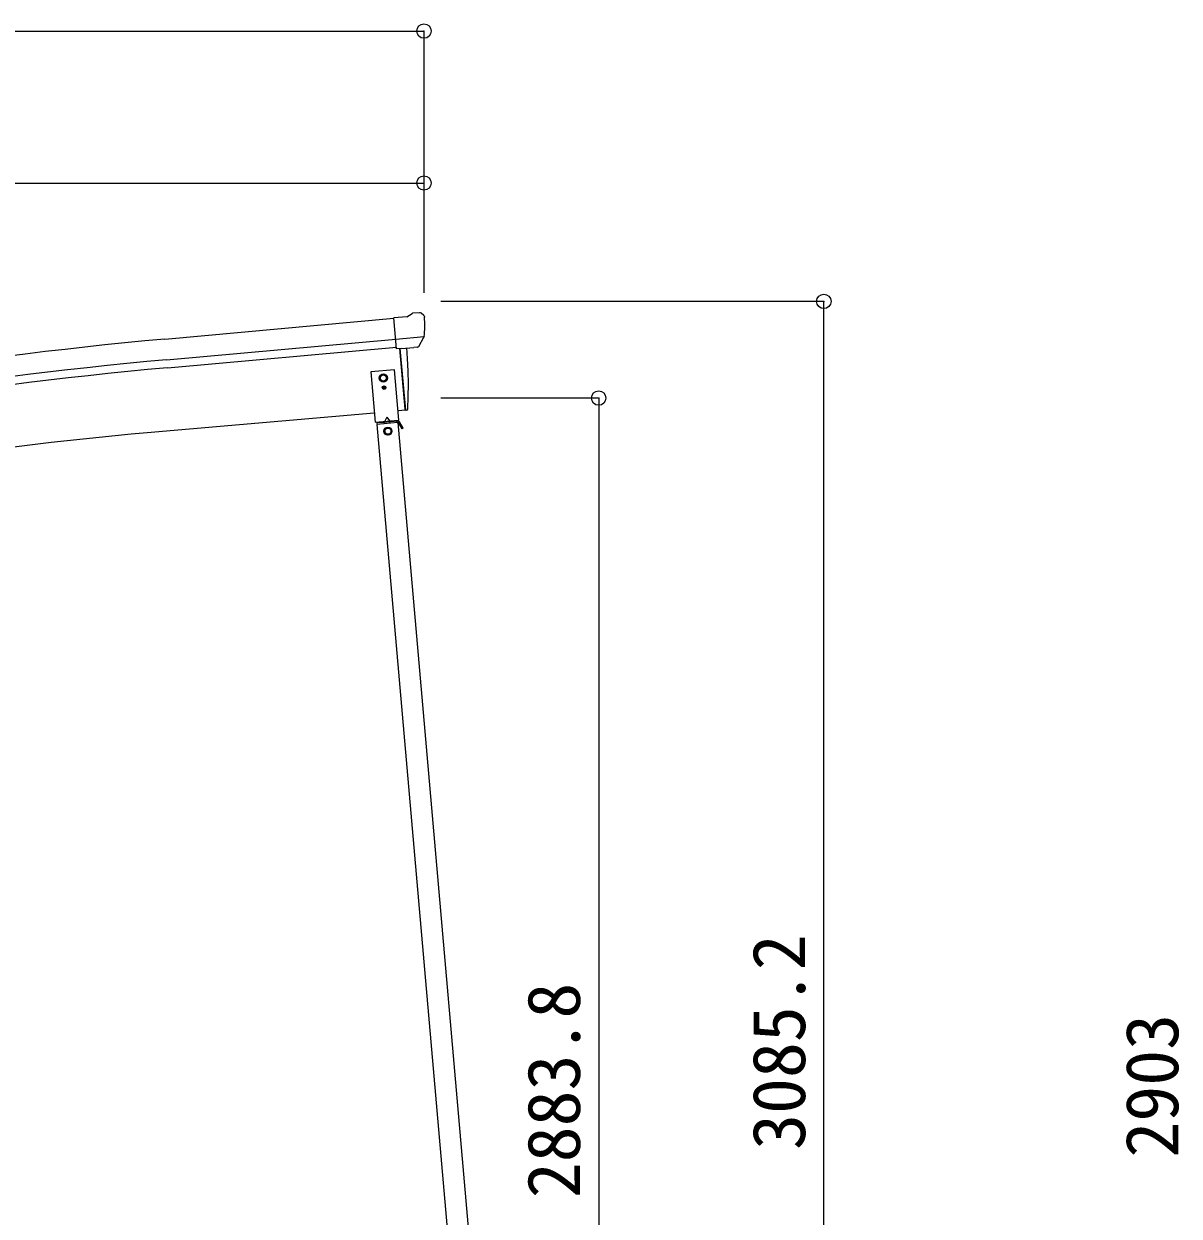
# Model space of a CAD drawing. Units: millimetres at full size. Extents: x -21204 to 8479, y -5853 to 7886.
# Drawn here: x -51 to 2355, y 59 to 2543 of the extents above; entities that cross this region are included whole.
import ezdxf
from ezdxf.enums import TextEntityAlignment as Align

# ---------------------------------------------------------------- set-up
doc = ezdxf.new("R2010")
doc.units = ezdxf.units.MM
doc.header["$LTSCALE"] = 30
doc.header["$PDMODE"] = 32
doc.header["$PDSIZE"] = 30
for name, color, linetype, lineweight in [('0-0_0', 7, 'Continuous', 9), ('0-1_本体', 4, 'Continuous', 9), ('0-2_部品', 7, 'Continuous', 9), ('0-A_寸法', 6, 'Continuous', 9), ('1-1_GLASS', 4, 'Continuous', 9), ('1-2_GLASS_SEAL', 7, 'Continuous', 9)]:
    doc.layers.add(name, color=color, linetype=linetype, lineweight=lineweight)
doc.styles.add('ＭＳ ゴシック', font='')
doc.styles.get('ＭＳ ゴシック').set_extended_font_data('MS Gothic')

msp = doc.modelspace()

# ---------------------------------------------------------------- linework, layer by layer
at = {"layer": '0-0_0', "color": 6}
for p, q in [((1615.28, -1120.76), (1615.28, 1964.44)), ((1146.26, 1763.04), (1146.26, -1120.76))]:
    msp.add_line(p, q, dxfattribs=at)
at = {"layer": '0-1_本体'}
for p, q in [((242.39, 1885.79), (719.7, 1929.12)), ((246.3, 1842.76), (723.42, 1886.06)), ((247.82, 1826.04), (725.09, 1869.36)), ((732.39, 1866.18), (743.64, 1737.57)), ((678.81, 1731.9), (205.71, 1690.51)), ((743.64, 1737.57), (728.62, 1736.25))]:
    msp.add_line(p, q, dxfattribs=at)
for centre, radius, start, end in [((1056.41, -7082.78), 9005.44, 95.18612, 103.68612), ((1056.41, -7082.78), 8962.23, 95.18612, 103.68612), ((1056.41, -7082.78), 8945.44, 95.18612, 103.68612), ((851.97, -5687.9), 7406.65, 95.00571, 103.2889)]:
    msp.add_arc(centre, radius, start, end, dxfattribs=at)
at = {"layer": '0-2_部品'}
for p, q in [((746.33, 1932.54), (758.05, 1939.31)), ((772.95, 1940.9), (759.29, 1939.7)), ((782.09, 1935.14), (776.6, 1939.75)), ((746.33, 1932.54), (719.76, 1930.22)), ((725.42, 1865.56), (719.76, 1930.22)), ((783.15, 1933.1), (783.27, 1931.76)), ((782.63, 1890.26), (723.71, 1885.1)), ((771.38, 1870.77), (782.31, 1889.71)), ((735.38, 1866.43), (725.42, 1865.56)), ((743.44, 1739.85), (732.39, 1866.18)), ((768.99, 1869.37), (761.28, 1868.7)), ((743.69, 1737.08), (743.44, 1739.85)), ((746.3, 1737.47), (743.69, 1737.08))]:
    msp.add_line(p, q, dxfattribs=at)
for points in [[(782.7, 1890.89), (782.41, 1889.9), (782.31, 1889.71)], [(735.38, 1866.43), (735.65, 1866.36), (761.03, 1868.58), (761.28, 1868.7)], [(748.84, 1740.31), (749.68, 1765.93), (749.88, 1792.43), (749.4, 1818.92), (748.26, 1845.39), (746.76, 1867.35)]]:
    msp.add_lwpolyline(points, dxfattribs=at)
msp.add_circle((697.54, 1804.71), 6.5, dxfattribs=at)
for centre, radius, start, end in [((759.55, 1936.71), 3, 95, 120), ((773.39, 1935.91), 5, 50.00648, 94.99352), ((581.64, 1914.12), 202.4, 353.4085, 5), ((745.86, 1740.44), 3, 278.50322, 357.46219)]:
    msp.add_arc(centre, radius, start, end, dxfattribs=at)
for centre, major_axis, ratio, start_param, end_param in [((787.48, 1937.15), (-15.35, 3.44), 0.101033, 5.9751426, 5.9753737), ((780.16, 1932.85), (2.71, -1.31), 0.997474, 0.5366567, 1.3225652), ((768.72, 1872.36), (1.62, -2.54), 0.997631, 5.8041905, 5.8929484), ((768.65, 1872.47), (-3.5, 2.17), 0.650902, 2.1145521, 2.1873627), ((768.78, 1872.28), (1.62, -2.54), 0.997631, 5.965759, 6.7621801)]:
    msp.add_ellipse(centre, major_axis=major_axis, ratio=ratio, start_param=start_param, end_param=end_param, dxfattribs=at)
at = {"layer": '0-A_寸法'}
for p, q in [((-1616.62, 2527.6), (782.38, 2527.6)), ((782.38, 2527.6), (782.38, 2210.98)), ((-1527.62, 2210.98), (782.38, 2210.98)), ((782.38, 2210.98), (782.38, 1981.98)), ((1615.28, 1964.44), (817.44, 1964.44)), ((1146.26, 1763.04), (817.44, 1763.04))]:
    msp.add_line(p, q, dxfattribs=at)
for p in [(782.38, 2527.6), (782.38, 2210.98), (1615.28, 1964.44), (1146.26, 1763.04)]:
    msp.add_point(p, dxfattribs=at)
at = {"layer": '1-1_GLASS'}
msp.add_line((727.73, 1711.98), (897.86, -233.3), dxfattribs=at)
msp.add_lwpolyline([(683.9, 1708.15), (854.03, -237.13), (897.86, -233.3)], dxfattribs=at)
at = {"layer": '1-2_GLASS_SEAL'}
for p, q in [((698.05, 1785.19), (697.23, 1785.19)), ((700.51, 1784.37), (701.33, 1784.37)), ((728.64, 1715.07), (685.13, 1711.27)), ((704.64, 1723.48), (700.51, 1714.62)), ((704.64, 1723.48), (710.25, 1715.47)), ((726.23, 1711.85), (725.97, 1714.84)), ((727.73, 1711.98), (683.9, 1708.15)), ((685.39, 1708.28), (685.13, 1711.27)), ((699.84, 1709.54), (699.57, 1712.53)), ((699.79, 1710.04), (711.75, 1711.09)), ((711.79, 1710.59), (711.53, 1713.58)), ((726.19, 1712.35), (728.86, 1712.58)), ((739.34, 1700.01), (731.5, 1713.59)), ((734.68, 1703.09), (736.84, 1704.34))]:
    msp.add_line(p, q, dxfattribs=at)
for points in [[(730.28, 1717.23), (721.14, 1821.83), (671.33, 1817.47), (680.47, 1712.87)], [(697.54, 1812.21), (691.04, 1808.46), (691.04, 1800.95), (697.54, 1797.2), (704.04, 1800.95), (704.04, 1808.46)], [(720.49, 1714.36), (690.61, 1711.75), (690.43, 1713.74), (720.32, 1716.35)], [(707.21, 1701.63), (700.71, 1697.88), (700.71, 1690.38), (707.21, 1686.62), (713.71, 1690.37), (713.71, 1697.88)]]:
    msp.add_lwpolyline(points, close=True, dxfattribs=at)
for points in [[(697.23, 1785.19), (697.23, 1784.37), (698.05, 1784.37)], [(699.69, 1786.01), (699.69, 1786.83), (698.87, 1786.83), (698.87, 1786.01)], [(698.87, 1783.55), (698.87, 1782.73), (699.69, 1782.73), (699.69, 1783.55)], [(701.33, 1784.37), (701.33, 1785.19), (700.51, 1785.19)], [(739.34, 1700.01), (737.18, 1698.76), (729.34, 1712.34)]]:
    msp.add_lwpolyline(points, dxfattribs=at)
for centre, radius in [((697.54, 1804.71), 8.5), ((697.54, 1804.71), 7.7), ((697.54, 1804.71), 6.5), ((697.62, 1804.71), 6.5), ((699.28, 1784.78), 3.75), ((707.21, 1694.13), 8.5), ((707.21, 1694.13), 7.7), ((707.21, 1694.13), 6.5)]:
    msp.add_circle(centre, radius, dxfattribs=at)
for centre, radius, start, end in [((698.05, 1786.01), 0.82, 269.997, 359.997), ((698.05, 1783.55), 0.82, 359.997, 89.997), ((700.51, 1786.01), 0.82, 179.997, 269.997), ((700.51, 1783.55), 0.82, 89.997, 179.997), ((728.91, 1712.09), 3, 29.997, 94.997), ((728.91, 1712.09), 0.5, 29.997, 94.997)]:
    msp.add_arc(centre, radius, start, end, dxfattribs=at)

# ---------------------------------------------------------------- texts
at = {"layer": '0-A_寸法', "color": 7, "style": 'ＭＳ ゴシック'}
for s, p in [('3085.2', (1609.28, 196.84)), ('2883.8', (1140.26, 96.14)), ('2903', (2386.58, 180.74))]:
    msp.add_text(s, height=110, rotation=90, dxfattribs=at).set_placement(p, align=Align.BOTTOM_LEFT)

doc.saveas('drawing.dxf')
